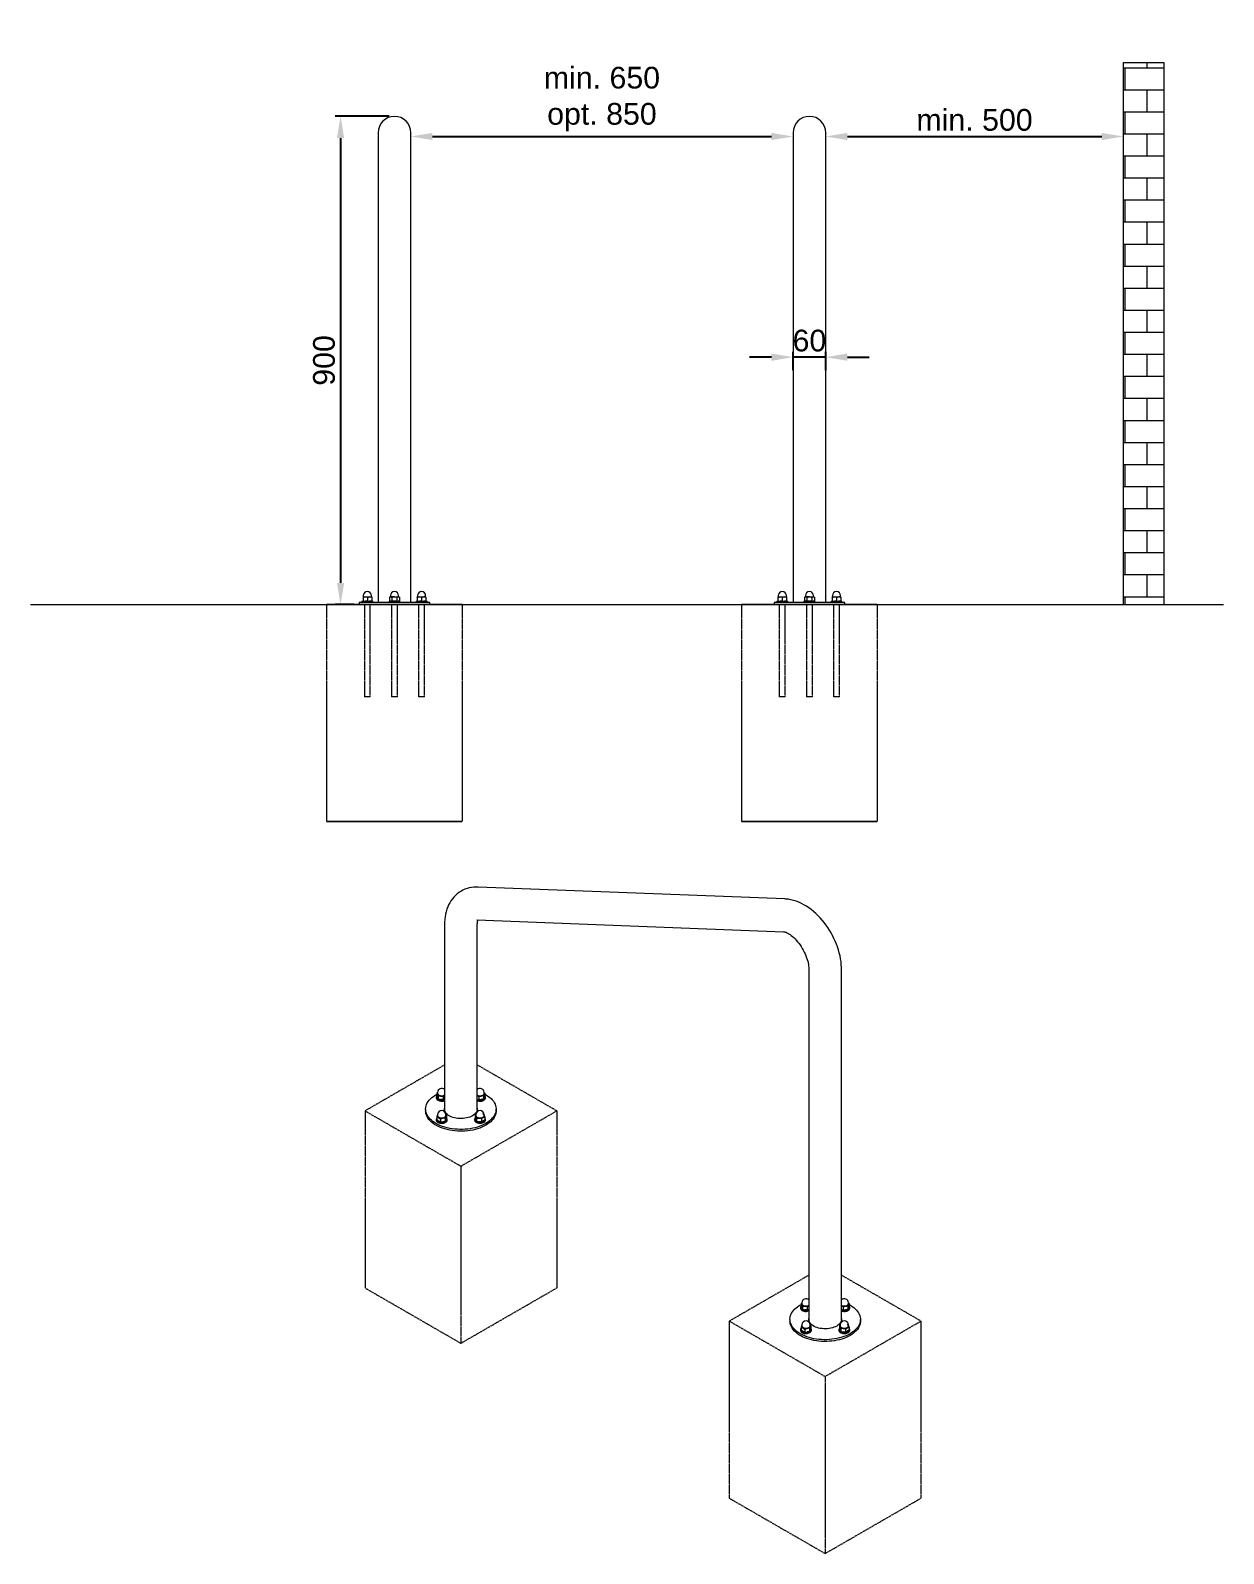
# Model space of a CAD drawing. Header units: millimetres. Extents: x -470 to 13540, y 264 to 3642.
# Drawn here: x 2353 to 4553, y 834 to 3642 of the extents above; entities that cross this region are included whole.
import ezdxf

# ---------------------------------------------------------------- set-up
doc = ezdxf.new("R2010")
doc.units = ezdxf.units.MM
doc.linetypes.add('HIDDEN', pattern=[1.905, 1.27, -0.635])
for name, color, linetype, lineweight in [('ZANO_R', 7, 'Continuous', 0), ('ZANO_R_przerywana', 7, 'HIDDEN', 0), ('ZANO_W', 1, 'Continuous', 0)]:
    doc.layers.add(name, color=color, linetype=linetype, lineweight=lineweight)
doc.styles.add('Arial', font='arial.ttf')
doc.styles.get("Standard").update_dxf_attribs({"font": 'ARIALUNI.TTF'})
doc.dimstyles.new('pl i ang', dxfattribs={"dimtxt": 50, "dimasz": 50, "dimexe": 1.25, "dimexo": 0.625, "dimgap": 10, "dimtad": 1, "dimtoh": 1, "dimtxsty": 'Standard', "dimcen": 2.5, "dimclrd": 1, "dimclre": 1, "dimclrt": 1, "dimadec": 0, "dimazin": 0, "dimtfac": 1, "dimtmove": 0, "dimatfit": 3, "dimfxl": 1, "dimarcsym": 1})

# ---------------------------------------------------------------- blocks, each defined once
blk = doc.blocks.new('*D460')
at = {"layer": 'ZANO_W', "color": 1, "lineweight": -2}
for p, q in [((3054.2, 3456.4), (3054.2, 3456.4)), ((3758.9, 3456.4), (3758.9, 3456.4)), ((3094.2, 3446.4), (3718.9, 3446.4))]:
    blk.add_line(p, q, dxfattribs=at)
at = {"layer": 'ZANO_W', "color": 1}
for points in [[(3094.2, 3453.1), (3094.2, 3439.8), (3054.2, 3446.4)], [(3718.9, 3439.8), (3718.9, 3453.1), (3758.9, 3446.4)]]:
    blk.add_solid(points, dxfattribs=at)
at = {"layer": 'ZANO_W', "color": 1, "insert": (3406.6, 3515.5), "char_height": 40, "attachment_point": 5, "style": 'Arial'}
blk.add_mtext('min. 650\\Popt. 850', dxfattribs=at)
blk = doc.blocks.new('*D461')
at = {"layer": 'ZANO_W', "color": 1, "lineweight": -2}
for p, q in [((3819.2, 3456.4), (3819.2, 3456.4)), ((4367.9, 3456.4), (4367.9, 3456.4)), ((3859.2, 3446.4), (4327.9, 3446.4))]:
    blk.add_line(p, q, dxfattribs=at)
at = {"layer": 'ZANO_W', "color": 1}
for points in [[(3859.2, 3453.1), (3859.2, 3439.8), (3819.2, 3446.4)], [(4327.9, 3439.8), (4327.9, 3453.1), (4367.9, 3446.4)]]:
    blk.add_solid(points, dxfattribs=at)
at = {"layer": 'ZANO_W', "color": 1, "insert": (4093.5, 3476.8), "char_height": 40, "attachment_point": 5, "style": 'Arial'}
blk.add_mtext('min. 500', dxfattribs=at)
blk = doc.blocks.new('*D467')
at = {"layer": 'ZANO_W', "color": 1, "lineweight": -2}
for p, q in [((3014.1, 3483.6), (2914.7, 3483.6)), ((2924.7, 3443.6), (2924.7, 2623.4)), ((2949.1, 2583.4), (2914.7, 2583.4))]:
    blk.add_line(p, q, dxfattribs=at)
at = {"layer": 'ZANO_W', "color": 1}
for points in [[(2931.4, 3443.6), (2918, 3443.6), (2924.7, 3483.6)], [(2918, 2623.4), (2931.4, 2623.4), (2924.7, 2583.4)]]:
    blk.add_solid(points, dxfattribs=at)
at = {"layer": 'ZANO_W', "color": 1, "insert": (2894.3, 3033.5), "char_height": 40, "attachment_point": 5, "rotation": 90, "style": 'Arial'}
blk.add_mtext('900', dxfattribs=at)
blk = doc.blocks.new('*D475')
at = {"layer": 'ZANO_W', "color": 1, "lineweight": -2}
for p, q in [((3718.9, 3039.5), (3678.9, 3039.5)), ((3758.9, 3015.5), (3758.9, 3049.5)), ((3819.2, 3039.5), (3758.9, 3039.5)), ((3819.2, 3015.5), (3819.2, 3049.5)), ((3859.2, 3039.5), (3899.2, 3039.5))]:
    blk.add_line(p, q, dxfattribs=at)
at = {"layer": 'ZANO_W', "color": 1}
for points in [[(3718.9, 3032.8), (3718.9, 3046.2), (3758.9, 3039.5)], [(3859.2, 3046.2), (3859.2, 3032.8), (3819.2, 3039.5)]]:
    blk.add_solid(points, dxfattribs=at)
at = {"layer": 'ZANO_W', "color": 1, "insert": (3789.1, 3069.9), "char_height": 40, "attachment_point": 5, "style": 'Arial'}
blk.add_mtext('60', dxfattribs=at)

msp = doc.modelspace()

# ---------------------------------------------------------------- hatches: boundary and pattern name
at = {"layer": 'ZANO_R', "ltscale": 10, "transparency": 33554559}
h = msp.add_hatch(dxfattribs=at)
h.set_pattern_fill('AR-B816', color=256, scale=0.2)
h.set_pattern_definition([(0, (-6926.523, 3207.47), (0, 40.64), []), (90, (-6926.523, 3207.47), (-40.64, 40.64), [40.64, -40.64])])
h.paths.add_polyline_path([(4367.9, 3583.4), (4367.9, 2583.4), (4442.9, 2583.4), (4442.9, 3583.4)])

# ---------------------------------------------------------------- linework, layer by layer
at = {"layer": 'ZANO_R'}
for p, q in [((4367.9, 2583.4), (4367.9, 3583.1)), ((4367.9, 3583.1), (4442.8, 3583.1)), ((4442.8, 3583.1), (4442.8, 2583.4)), ((2994, 3453.4), (2994, 3446.4)), ((2994, 3446.4), (2994, 3073.5)), ((3054.2, 3446.4), (3054.2, 3453.4)), ((3054.2, 3073.5), (3054.2, 3446.4)), ((3758.9, 3453.4), (3758.9, 3446.4)), ((3758.9, 3446.4), (3758.9, 3073.5)), ((3819.2, 3446.4), (3819.2, 3453.4)), ((3819.2, 3073.5), (3819.2, 3446.4)), ((2994, 3073.5), (2994, 3005.5)), ((3054.2, 3005.5), (3054.2, 3073.5)), ((3758.9, 3073.5), (3758.9, 3005.5)), ((3819.2, 3005.5), (3819.2, 3073.5)), ((2994, 3005.5), (2994, 2587.4)), ((3054.2, 2587.4), (3054.2, 3005.5)), ((3758.9, 3005.5), (3758.9, 2587.4)), ((3819.2, 2587.4), (3819.2, 3005.5)), ((2959.1, 2587.4), (2959.1, 2583.4)), ((3089.1, 2587.4), (2959.1, 2587.4)), ((2964.1, 2589.4), (2964.1, 2587.4)), ((2964.1, 2589.4), (2977.9, 2589.4)), ((2966.1, 2597.4), (2966.1, 2596.7)), ((2966.1, 2597.4), (2970.1, 2597.4)), ((2966.1, 2596.7), (2966.1, 2590.1)), ((2966.1, 2590.1), (2966.1, 2589.4)), ((2966.6, 2599.9), (2966.6, 2597.7)), ((2970.1, 2597.4), (2978.1, 2597.4)), ((2974.1, 2596.7), (2974.1, 2590.1)), ((2977.9, 2589.4), (2984.1, 2589.4)), ((2978.1, 2597.4), (2982.1, 2597.4)), ((2981.6, 2597.7), (2981.6, 2599.9)), ((2982.1, 2597.4), (2982.1, 2596.7)), ((2982.1, 2596.7), (2982.1, 2590.1)), ((2982.1, 2590.1), (2982.1, 2589.4)), ((2984.1, 2587.4), (2984.1, 2589.4)), ((3014.1, 2589.4), (3014.1, 2587.4)), ((3014.1, 2589.4), (3034.1, 2589.4)), ((3016.1, 2597.4), (3014.9, 2596.7)), ((3014.9, 2596.7), (3014.9, 2590.1)), ((3014.9, 2590.1), (3016.1, 2589.4)), ((3016.1, 2597.4), (3017.2, 2597.4)), ((3016.6, 2599.9), (3016.6, 2597.7)), ((3024.1, 2597.4), (3017.2, 2597.4)), ((3019.5, 2596.7), (3019.5, 2590.1)), ((3024.1, 2597.4), (3031, 2597.4)), ((3028.7, 2596.7), (3028.7, 2590.1)), ((3031, 2597.4), (3032.1, 2597.4)), ((3031.6, 2597.7), (3031.6, 2599.9)), ((3033.3, 2596.7), (3032.1, 2597.4)), ((3032.1, 2589.4), (3033.3, 2590.1)), ((3033.3, 2596.7), (3033.3, 2590.1)), ((3034.1, 2587.4), (3034.1, 2589.4)), ((3064.1, 2589.4), (3064.1, 2587.4)), ((3064.1, 2589.4), (3084.1, 2589.4)), ((3066.1, 2596.7), (3066.1, 2597.4)), ((3066.1, 2597.4), (3070.1, 2597.4)), ((3066.1, 2596.7), (3066.1, 2590.1)), ((3066.1, 2589.4), (3066.1, 2590.1)), ((3066.6, 2599.9), (3066.6, 2597.7)), ((3070.1, 2597.4), (3078.1, 2597.4)), ((3074.1, 2596.7), (3074.1, 2590.1)), ((3082.1, 2597.4), (3078.1, 2597.4)), ((3081.6, 2597.7), (3081.6, 2599.9)), ((3082.1, 2596.7), (3082.1, 2597.4)), ((3082.1, 2596.7), (3082.1, 2590.1)), ((3082.1, 2589.4), (3082.1, 2590.1)), ((3084.1, 2587.4), (3084.1, 2589.4)), ((3089.1, 2583.4), (3089.1, 2587.4)), ((3724.1, 2587.4), (3724.1, 2583.4)), ((3854.1, 2587.4), (3724.1, 2587.4)), ((3729.1, 2589.4), (3729.1, 2587.4)), ((3729.1, 2589.4), (3742.9, 2589.4)), ((3731.1, 2597.4), (3731.1, 2596.7)), ((3731.1, 2597.4), (3735.1, 2597.4)), ((3731.1, 2596.7), (3731.1, 2590.1)), ((3731.1, 2590.1), (3731.1, 2589.4)), ((3731.6, 2599.9), (3731.6, 2597.7)), ((3735.1, 2597.4), (3743.1, 2597.4)), ((3739.1, 2596.7), (3739.1, 2590.1)), ((3742.9, 2589.4), (3749.1, 2589.4)), ((3743.1, 2597.4), (3747.1, 2597.4)), ((3746.6, 2597.7), (3746.6, 2599.9)), ((3747.1, 2597.4), (3747.1, 2596.7)), ((3747.1, 2596.7), (3747.1, 2590.1)), ((3747.1, 2590.1), (3747.1, 2589.4)), ((3749.1, 2587.4), (3749.1, 2589.4)), ((3779.1, 2589.4), (3779.1, 2587.4)), ((3779.1, 2589.4), (3799.1, 2589.4)), ((3781.1, 2597.4), (3779.8, 2596.7)), ((3779.8, 2596.7), (3779.8, 2590.1)), ((3779.8, 2590.1), (3781.1, 2589.4)), ((3781.1, 2597.4), (3782.1, 2597.4)), ((3781.6, 2599.9), (3781.6, 2597.7)), ((3789.1, 2597.4), (3782.1, 2597.4)), ((3784.5, 2596.7), (3784.5, 2590.1)), ((3789.1, 2597.4), (3796, 2597.4)), ((3793.7, 2596.7), (3793.7, 2590.1)), ((3796, 2597.4), (3797.1, 2597.4)), ((3796.6, 2597.7), (3796.6, 2599.9)), ((3798.3, 2596.7), (3797.1, 2597.4)), ((3797.1, 2589.4), (3798.3, 2590.1)), ((3798.3, 2596.7), (3798.3, 2590.1)), ((3799.1, 2587.4), (3799.1, 2589.4)), ((3829.1, 2589.4), (3829.1, 2587.4)), ((3829.1, 2589.4), (3849.1, 2589.4)), ((3831.1, 2596.7), (3831.1, 2597.4)), ((3831.1, 2597.4), (3835.1, 2597.4)), ((3831.1, 2596.7), (3831.1, 2590.1)), ((3831.1, 2589.4), (3831.1, 2590.1)), ((3831.6, 2599.9), (3831.6, 2597.7)), ((3835.1, 2597.4), (3843.1, 2597.4)), ((3839.1, 2596.7), (3839.1, 2590.1)), ((3847.1, 2597.4), (3843.1, 2597.4)), ((3846.6, 2597.7), (3846.6, 2599.9)), ((3847.1, 2596.7), (3847.1, 2597.4)), ((3847.1, 2596.7), (3847.1, 2590.1)), ((3847.1, 2589.4), (3847.1, 2590.1)), ((3849.1, 2587.4), (3849.1, 2589.4)), ((3854.1, 2583.4), (3854.1, 2587.4)), ((2353, 2583.4), (4552.6, 2583.4)), ((2899.1, 2583.4), (3149.1, 2583.4)), ((3149.1, 2583.4), (2899.1, 2583.4)), ((2979.6, 2583.4), (2968.6, 2583.4)), ((3029.6, 2583.4), (3018.6, 2583.4)), ((3029.6, 2583.4), (3018.6, 2583.4)), ((3079.6, 2583.4), (3068.6, 2583.4)), ((3664.1, 2583.4), (3914, 2583.4)), ((3914, 2583.4), (3664.1, 2583.4)), ((3744.6, 2583.4), (3733.6, 2583.4)), ((3794.6, 2583.4), (3783.6, 2583.4)), ((3794.6, 2583.4), (3783.6, 2583.4)), ((3844.6, 2583.4), (3833.6, 2583.4)), ((3743.8, 2040.5), (3178.3, 2062.4)), ((3116.4, 1994.5), (3116.4, 1651.7)), ((3176, 2002.2), (3741.5, 1980.2)), ((3176.7, 1651.7), (3176.7, 1994.5)), ((3788, 1911.3), (3788, 1264)), ((3848.2, 1264), (3848.2, 1911.3)), ((3101.2, 1675.1), (3101.2, 1673.5)), ((3102.3, 1682.5), (3102.3, 1677.1)), ((3103.7, 1683.7), (3103.7, 1681.9)), ((3104.7, 1677.3), (3104.7, 1671.9)), ((3113.6, 1675.9), (3113.6, 1670.6)), ((3179.5, 1675.9), (3179.5, 1670.6)), ((3188.4, 1677.3), (3188.4, 1671.9)), ((3189.4, 1681.9), (3189.4, 1683.7)), ((3190.8, 1682.5), (3189.4, 1683.6)), ((3190.8, 1682.5), (3190.8, 1677.1)), ((3191.9, 1673.5), (3191.9, 1675.1)), ((3081.6, 1653.1), (3081.6, 1649.8)), ((3101.2, 1634.3), (3101.2, 1632.7)), ((3102.3, 1638.9), (3102.3, 1633.5)), ((3103.7, 1642.5), (3103.5, 1642)), ((3103.7, 1642.5), (3103.5, 1642)), ((3103.7, 1642.9), (3103.7, 1641.1)), ((3108.8, 1635.1), (3108.8, 1629.8)), ((3117.7, 1636.5), (3117.7, 1631.1)), ((3118.7, 1641.1), (3118.7, 1642.9)), ((3120.1, 1641.7), (3120.1, 1636.3)), ((3121.2, 1632.7), (3121.2, 1634.3)), ((3171.9, 1634.3), (3171.9, 1632.7)), ((3173, 1641.7), (3174.4, 1642.8)), ((3173, 1641.7), (3173, 1636.3)), ((3174.4, 1642.9), (3174.4, 1641.1)), ((3175.4, 1636.5), (3175.4, 1631.1)), ((3184.3, 1635.1), (3184.3, 1629.8)), ((3189.4, 1641.1), (3189.4, 1642.9)), ((3189.6, 1642), (3189.4, 1642.5)), ((3190.8, 1638.9), (3190.8, 1633.5)), ((3191.9, 1632.7), (3191.9, 1634.3)), ((3211.5, 1649.8), (3211.5, 1653.1)), ((3773.8, 1294.8), (3773.8, 1289.4)), ((3775.3, 1296), (3775.3, 1294.2)), ((3860.9, 1294.2), (3860.9, 1296)), ((3862.4, 1294.8), (3860.9, 1295.9)), ((3862.4, 1294.8), (3862.4, 1289.4)), ((3753.1, 1265.4), (3753.1, 1262.2)), ((3772.8, 1287.5), (3772.8, 1285.8)), ((3776.2, 1289.6), (3776.2, 1284.3)), ((3785.1, 1288.3), (3785.1, 1282.9)), ((3851.1, 1288.3), (3851.1, 1282.9)), ((3860, 1289.6), (3860, 1284.3)), ((3863.4, 1285.8), (3863.4, 1287.5)), ((3883.1, 1262.2), (3883.1, 1265.4)), ((3772.8, 1246.6), (3772.8, 1245)), ((3773.8, 1251.2), (3773.8, 1245.8)), ((3775.3, 1254.8), (3775, 1254.4)), ((3775.3, 1254.8), (3775, 1254.4)), ((3775.3, 1255.2), (3775.3, 1253.4)), ((3780.4, 1247.4), (3780.4, 1242.1)), ((3789.3, 1248.8), (3789.3, 1243.5)), ((3790.3, 1253.4), (3790.3, 1255.2)), ((3791.7, 1254), (3791.7, 1248.6)), ((3792.7, 1245), (3792.7, 1246.6)), ((3843.4, 1246.6), (3843.4, 1245)), ((3844.5, 1254), (3845.9, 1255.1)), ((3844.5, 1254), (3844.5, 1248.6)), ((3845.9, 1255.2), (3845.9, 1253.4)), ((3846.9, 1248.8), (3846.9, 1243.5)), ((3855.8, 1247.4), (3855.8, 1242.1)), ((3860.9, 1253.4), (3860.9, 1255.2)), ((3861.2, 1254.4), (3860.9, 1254.8)), ((3862.4, 1251.2), (3862.4, 1245.8)), ((3863.4, 1245), (3863.4, 1246.6))]:
    msp.add_line(p, q, dxfattribs=at)
at = {"layer": 'ZANO_R', "flags": 128}
for points in [[(2966.1, 2596.7), (2968.1, 2597.2), (2970.1, 2597.4)], [(2974.1, 2590.1), (2972.2, 2589.6), (2970.1, 2589.4)], [(2974.1, 2596.7), (2976.1, 2597.2), (2978.1, 2597.4)], [(2982.1, 2590.1), (2980.2, 2589.6), (2978.1, 2589.4)], [(3014.9, 2596.7), (3016, 2597.2), (3017.2, 2597.4)], [(3019.5, 2590.1), (3018.4, 2589.6), (3017.2, 2589.4)], [(3019.5, 2596.7), (3022.9, 2597.4), (3024.1, 2597.4)], [(3024.1, 2589.4), (3022.9, 2589.5), (3019.5, 2590.1)], [(3024.1, 2597.4), (3027.6, 2597), (3028.7, 2596.7)], [(3028.7, 2590.1), (3027.6, 2589.9), (3024.1, 2589.4)], [(3028.7, 2596.7), (3029.8, 2597.2), (3031, 2597.4)], [(3033.3, 2590.1), (3032.2, 2589.6), (3031, 2589.4)], [(3066.1, 2596.7), (3068, 2597.2), (3070.1, 2597.4)], [(3074.1, 2590.1), (3072.1, 2589.6), (3070.1, 2589.4)], [(3074.1, 2596.7), (3076, 2597.2), (3078.1, 2597.4)], [(3082.1, 2590.1), (3080.1, 2589.6), (3078.1, 2589.4)], [(3731.1, 2596.7), (3733.1, 2597.2), (3735.1, 2597.4)], [(3739.1, 2590.1), (3737.1, 2589.6), (3735.1, 2589.4)], [(3739.1, 2596.7), (3741, 2597.2), (3743.1, 2597.4)], [(3747.1, 2590.1), (3745.1, 2589.6), (3743.1, 2589.4)], [(3779.8, 2596.7), (3781, 2597.2), (3782.1, 2597.4)], [(3784.5, 2590.1), (3783.3, 2589.6), (3782.1, 2589.4)], [(3784.5, 2596.7), (3787.9, 2597.4), (3789.1, 2597.4)], [(3789.1, 2589.4), (3787.9, 2589.5), (3784.5, 2590.1)], [(3789.1, 2597.4), (3792.6, 2597), (3793.7, 2596.7)], [(3793.7, 2590.1), (3792.6, 2589.9), (3789.1, 2589.4)], [(3793.7, 2596.7), (3794.8, 2597.2), (3796, 2597.4)], [(3798.3, 2590.1), (3797.2, 2589.6), (3796, 2589.4)], [(3831.1, 2596.7), (3833, 2597.2), (3835.1, 2597.4)], [(3839.1, 2590.1), (3837.1, 2589.6), (3835.1, 2589.4)], [(3839.1, 2596.7), (3841, 2597.2), (3843.1, 2597.4)], [(3847.1, 2590.1), (3845.1, 2589.6), (3843.1, 2589.4)], [(3178.3, 2062.4), (3175.2, 2062.5), (3170.7, 2062.3), (3166.3, 2061.7), (3162, 2060.9), (3157.9, 2059.7), (3153.9, 2058.3), (3150, 2056.5), (3146.4, 2054.5), (3142.9, 2052.3), (3139.5, 2049.8), (3136.4, 2047), (3133.5, 2044), (3130.8, 2040.8), (3128.3, 2037.4), (3126, 2033.7), (3124, 2029.9), (3122.2, 2025.8), (3120.6, 2021.6), (3119.2, 2017.1), (3118.2, 2012.5), (3117.3, 2007.7), (3116.8, 2002.7), (3116.5, 1997.6), (3116.4, 1994.5)], [(3848.2, 1911.3), (3848.2, 1914.3), (3847.9, 1919.6), (3847.4, 1925), (3846.5, 1930.4), (3845.5, 1935.8), (3844.2, 1941.3), (3842.7, 1946.7), (3840.9, 1952.1), (3838.9, 1957.4), (3836.7, 1962.7), (3834.3, 1967.9), (3831.8, 1973.1), (3829, 1978.1), (3826, 1983.1), (3822.9, 1987.9), (3819.6, 1992.6), (3816.2, 1997.2), (3812.6, 2001.6), (3808.8, 2005.8), (3804.9, 2009.9), (3800.9, 2013.8), (3796.7, 2017.5), (3792.4, 2021), (3788, 2024.2), (3783.5, 2027.2), (3778.9, 2030), (3774.2, 2032.4), (3769.5, 2034.6), (3764.7, 2036.4), (3759.9, 2037.9), (3755.1, 2039.1), (3750.3, 2039.9), (3745.6, 2040.4), (3743.8, 2040.5)], [(3175.7, 2002.2), (3175.9, 2002.2), (3176, 2002.2)], [(3741.5, 1980.2), (3741.7, 1980.2), (3742.4, 1980.1), (3743.4, 1979.9), (3744.6, 1979.6), (3746, 1979.1), (3747.6, 1978.3), (3749.4, 1977.4), (3751.3, 1976.3), (3753.4, 1974.9), (3755.6, 1973.3), (3757.9, 1971.4), (3760.2, 1969.3), (3762.6, 1967), (3764.9, 1964.5), (3767.2, 1961.8), (3769.5, 1958.9), (3771.8, 1955.9), (3773.9, 1952.7), (3775.9, 1949.4), (3777.8, 1946.1), (3779.6, 1942.6), (3781.2, 1939.2), (3782.7, 1935.7), (3783.9, 1932.3), (3785, 1928.9), (3786, 1925.6), (3786.7, 1922.5), (3787.3, 1919.5), (3787.6, 1916.6), (3787.9, 1914), (3788, 1911.7), (3788, 1911.3)], [(3192.5, 1626.6), (3189, 1624.7), (3185.2, 1623), (3181.3, 1621.4), (3177.1, 1620), (3172.8, 1618.8), (3168.3, 1617.8), (3163.8, 1616.9), (3159.1, 1616.3), (3154.3, 1615.9), (3149.5, 1615.6), (3144.7, 1615.6), (3140, 1615.8), (3135.2, 1616.2), (3130.5, 1616.7), (3125.9, 1617.5), (3121.4, 1618.5), (3117, 1619.7), (3112.8, 1621), (3108.8, 1622.5), (3105, 1624.2), (3101.5, 1626.1), (3098.1, 1628.1), (3095.1, 1630.2), (3092.3, 1632.5), (3089.8, 1634.8), (3087.6, 1637.3), (3085.7, 1639.9), (3084.2, 1642.5), (3083, 1645.2), (3082.2, 1647.9), (3081.7, 1650.7), (3081.6, 1653.4), (3081.8, 1656.2), (3082.4, 1659), (3083.3, 1661.7), (3084.6, 1664.4), (3086.2, 1667), (3088.1, 1669.5), (3090.4, 1672), (3092.9, 1674.3), (3095.8, 1676.5), (3098.9, 1678.6), (3102.3, 1680.6)], [(3102.3, 1677.7), (3101.8, 1677.1), (3101.3, 1676), (3101.2, 1674.9), (3101.5, 1673.8), (3102.1, 1672.8), (3103, 1671.8), (3104.2, 1671), (3105.7, 1670.3), (3107.4, 1669.8)], [(3101.2, 1673.5), (3101.2, 1673.3), (3101.5, 1672.2), (3102.1, 1671.2), (3103, 1670.2), (3104.2, 1669.4), (3105.7, 1668.7), (3107.4, 1668.2)], [(3103.7, 1683.6), (3103, 1683.1), (3102.3, 1682.5)], [(3102.3, 1682.5), (3102.9, 1681.6), (3103.5, 1680.5)], [(3116.4, 1678.3), (3115.4, 1677.9), (3113.9, 1677.5), (3112.2, 1677.2), (3110.6, 1677.2), (3108.9, 1677.4), (3107.4, 1677.8), (3106, 1678.3), (3104.9, 1679.1), (3104.1, 1679.9), (3103.6, 1680.8), (3103.5, 1681.8), (3103.7, 1682.7), (3103.7, 1682.8)], [(3104.7, 1671.9), (3104.1, 1672.8), (3103.5, 1673.9)], [(3103.7, 1681.9), (3103.8, 1681.1), (3104.3, 1680.2), (3105.1, 1679.3), (3106.2, 1678.6), (3107.5, 1678.1), (3109, 1677.7), (3110.6, 1677.6), (3112.2, 1677.6), (3113.8, 1677.8), (3115.2, 1678.2), (3116.5, 1678.8)], [(3104.7, 1677.3), (3106.9, 1677.4), (3109.1, 1677.2)], [(3113.6, 1670.6), (3111.4, 1670.5), (3109.1, 1670.7)], [(3116.4, 1678.1), (3114.4, 1676.6), (3113.6, 1675.9)], [(3113.6, 1670.6), (3114.4, 1670.8), (3116.4, 1671.7)], [(3176.6, 1678.8), (3177.9, 1678.2), (3179.3, 1677.8), (3180.9, 1677.6), (3182.5, 1677.6), (3184.1, 1677.7), (3185.6, 1678.1), (3186.9, 1678.6), (3188, 1679.3), (3188.8, 1680.2), (3189.3, 1681.1), (3189.4, 1681.9)], [(3189.6, 1681.3), (3189.5, 1680.8), (3189, 1679.9), (3188.2, 1679.1), (3187.1, 1678.3), (3185.7, 1677.8), (3184.2, 1677.4), (3182.5, 1677.2), (3180.8, 1677.2), (3179.2, 1677.5), (3177.7, 1677.9), (3176.7, 1678.3)], [(3179.5, 1675.9), (3177.1, 1677.9), (3176.7, 1678.1)], [(3176.7, 1670.2), (3177.6, 1669.9), (3179.4, 1669.5), (3181.3, 1669.4), (3183.2, 1669.4), (3185, 1669.7), (3186.8, 1670.1), (3188.3, 1670.7), (3189.7, 1671.5), (3190.7, 1672.4), (3191.4, 1673.4), (3191.8, 1674.5), (3191.9, 1675.6), (3191.5, 1676.7), (3190.8, 1677.7), (3190.8, 1677.7)], [(3176.7, 1668.6), (3177.6, 1668.3), (3179.4, 1667.9), (3181.3, 1667.7), (3183.2, 1667.8), (3185, 1668), (3186.8, 1668.5), (3188.3, 1669.1), (3189.7, 1669.9), (3190.7, 1670.8), (3191.4, 1671.8), (3191.8, 1672.9), (3191.9, 1673.5)], [(3176.7, 1671.6), (3177.1, 1671.4), (3179.5, 1670.6)], [(3179.5, 1675.9), (3181.7, 1676.7), (3184, 1677.2)], [(3188.4, 1671.9), (3186.2, 1671.2), (3184, 1670.7)], [(3188.4, 1677.3), (3189, 1679), (3189.6, 1680.5)], [(3190.8, 1677.1), (3190.2, 1675.4), (3189.6, 1673.9)], [(3190.8, 1680.6), (3193.3, 1679.1), (3196.5, 1677.1), (3199.5, 1674.9), (3202.1, 1672.5), (3204.4, 1670.1), (3206.5, 1667.6), (3208.2, 1665), (3209.5, 1662.4), (3210.5, 1659.6), (3211.2, 1656.9), (3211.5, 1654.1), (3211.5, 1651.4), (3211.1, 1648.6), (3210.3, 1645.9), (3209.2, 1643.2), (3207.8, 1640.5), (3206, 1637.9), (3203.9, 1635.5), (3201.5, 1633.1), (3198.8, 1630.8), (3195.8, 1628.6), (3192.5, 1626.6)], [(3192.5, 1623.3), (3189, 1621.4), (3185.2, 1619.7), (3181.3, 1618.1), (3177.1, 1616.7), (3172.8, 1615.5), (3168.3, 1614.5), (3163.8, 1613.7), (3159.1, 1613), (3154.3, 1612.6), (3149.5, 1612.4), (3144.7, 1612.3), (3140, 1612.5), (3135.2, 1612.9), (3130.5, 1613.5), (3125.9, 1614.3), (3121.4, 1615.2), (3117, 1616.4), (3112.8, 1617.8), (3108.8, 1619.3), (3105, 1621), (3101.5, 1622.8), (3098.1, 1624.8), (3095.1, 1626.9), (3092.3, 1629.2), (3089.8, 1631.6), (3087.6, 1634), (3085.7, 1636.6), (3084.2, 1639.2), (3083, 1641.9), (3082.2, 1644.6), (3081.7, 1647.4), (3081.6, 1649.8)], [(3102.3, 1636.9), (3101.6, 1636), (3101.3, 1634.9), (3101.2, 1633.8), (3101.6, 1632.8), (3102.3, 1631.7), (3103.3, 1630.8), (3104.6, 1630), (3106.1, 1629.4), (3107.8, 1628.9), (3109.7, 1628.6), (3111.5, 1628.6), (3113.4, 1628.7), (3115.2, 1629), (3116.9, 1629.6), (3118.3, 1630.3), (3119.5, 1631.1), (3120.4, 1632.1), (3120.4, 1632.1)], [(3101.2, 1632.7), (3101.2, 1632.2), (3101.6, 1631.1), (3102.3, 1630.1), (3103.3, 1629.2), (3104.6, 1628.4), (3106.1, 1627.7), (3107.8, 1627.3), (3109.7, 1627), (3111.5, 1626.9), (3113.4, 1627.1), (3115.2, 1627.4), (3116.9, 1627.9), (3118.3, 1628.7), (3119.5, 1629.5), (3120.4, 1630.5)], [(3102.3, 1638.9), (3104.7, 1638), (3105.5, 1637.6)], [(3105.5, 1631.1), (3104.7, 1631.6), (3102.3, 1633.5)], [(3118.7, 1642), (3118.9, 1641.5), (3118.9, 1640.5), (3118.6, 1639.5), (3117.9, 1638.7), (3117, 1637.9), (3115.7, 1637.2), (3114.3, 1636.7), (3112.7, 1636.5), (3111, 1636.4), (3109.3, 1636.5), (3107.8, 1636.8), (3106.3, 1637.4), (3105.2, 1638.1), (3104.3, 1638.9), (3103.7, 1639.8), (3103.5, 1640.7), (3103.6, 1641.7), (3103.7, 1642)], [(3103.7, 1641.1), (3103.7, 1640.9), (3103.9, 1640), (3104.5, 1639.1), (3105.4, 1638.3), (3106.5, 1637.7), (3107.9, 1637.2), (3109.4, 1636.9), (3111, 1636.7), (3112.6, 1636.8), (3114.2, 1637.1), (3115.6, 1637.5), (3116.8, 1638.2), (3117.7, 1638.9), (3118.4, 1639.8), (3118.7, 1640.7), (3118.7, 1641.1)], [(3105.5, 1637.6), (3108, 1635.8), (3108.8, 1635.1)], [(3108.8, 1629.8), (3108, 1630), (3105.5, 1631.1)], [(3108.8, 1635.1), (3111, 1635.9), (3113.3, 1636.4)], [(3117.7, 1631.1), (3115.5, 1630.4), (3113.3, 1629.9)], [(3167.9, 1640.8), (3165.5, 1639.5), (3162.8, 1638.4), (3160, 1637.5), (3157, 1636.7), (3153.8, 1636.2), (3150.6, 1635.8), (3147.4, 1635.6), (3144.1, 1635.7), (3140.8, 1636), (3137.7, 1636.4), (3134.6, 1637.1), (3131.7, 1637.9), (3128.9, 1638.9), (3126.4, 1640.1), (3124, 1641.4), (3122, 1642.9), (3120.2, 1644.5), (3118.8, 1646.2), (3117.6, 1648), (3116.8, 1649.8), (3116.4, 1651.7), (3116.3, 1653.6), (3116.4, 1654.5)], [(3117.7, 1636.5), (3118.3, 1638.2), (3118.9, 1639.7)], [(3118.6, 1642.9), (3119.4, 1642.3), (3120.1, 1641.7)], [(3120.1, 1636.3), (3119.5, 1634.6), (3118.9, 1633.1)], [(3176.7, 1654.5), (3176.7, 1654.5), (3176.8, 1652.6), (3176.5, 1650.7), (3175.9, 1648.9), (3174.9, 1647.1), (3173.6, 1645.3), (3172, 1643.7), (3170.1, 1642.2), (3167.9, 1640.8)], [(3173, 1636.9), (3172.9, 1636.8), (3172.2, 1635.8), (3171.9, 1634.7), (3172, 1633.6), (3172.4, 1632.5), (3173.2, 1631.5), (3174.3, 1630.6), (3175.6, 1629.8), (3177.2, 1629.2), (3179, 1628.8), (3180.8, 1628.6), (3182.7, 1628.6), (3184.6, 1628.8), (3186.4, 1629.2), (3188, 1629.7), (3189.4, 1630.5), (3190.5, 1631.4), (3191.3, 1632.4), (3191.8, 1633.4), (3191.9, 1634.5), (3191.6, 1635.6), (3191, 1636.7), (3190.8, 1636.9)], [(3171.9, 1632.7), (3172, 1631.9), (3172.4, 1630.9), (3173.2, 1629.9), (3174.3, 1629), (3175.6, 1628.2), (3177.2, 1627.6), (3179, 1627.2), (3180.8, 1627), (3182.7, 1626.9), (3184.6, 1627.1), (3186.4, 1627.5), (3188, 1628.1), (3189.4, 1628.9), (3190.5, 1629.7), (3191.3, 1630.7), (3191.8, 1631.8), (3191.9, 1632.7)], [(3173, 1641.7), (3173.6, 1640.8), (3174.2, 1639.7)], [(3189.4, 1642), (3189.5, 1641.7), (3189.6, 1640.7), (3189.4, 1639.8), (3188.8, 1638.9), (3187.9, 1638.1), (3186.7, 1637.4), (3185.3, 1636.8), (3183.8, 1636.5), (3182.1, 1636.4), (3180.4, 1636.5), (3178.8, 1636.7), (3177.4, 1637.2), (3176.1, 1637.9), (3175.1, 1638.7), (3174.5, 1639.5), (3174.2, 1640.5), (3174.2, 1641.5), (3174.4, 1642)], [(3175.4, 1631.1), (3174.8, 1632), (3174.2, 1633.1)], [(3174.4, 1641.1), (3174.4, 1640.7), (3174.7, 1639.8), (3175.4, 1638.9), (3176.3, 1638.2), (3177.5, 1637.5), (3178.9, 1637.1), (3180.5, 1636.8), (3182.1, 1636.7), (3183.7, 1636.9), (3185.2, 1637.2), (3186.6, 1637.7), (3187.7, 1638.3), (3188.6, 1639.1), (3189.2, 1640), (3189.4, 1640.9), (3189.3, 1641.9), (3188.8, 1642.8), (3188, 1643.6), (3186.9, 1644.3), (3186.9, 1644.3)], [(3175.4, 1636.5), (3177.5, 1636.6), (3179.8, 1636.4)], [(3184.3, 1629.8), (3182.1, 1629.7), (3179.8, 1629.9)], [(3184.3, 1635.1), (3186.7, 1637.1), (3187.5, 1637.6)], [(3187.5, 1631.1), (3186.7, 1630.6), (3184.3, 1629.8)], [(3187.5, 1637.6), (3190, 1638.7), (3190.8, 1638.9)], [(3190.8, 1633.5), (3190, 1632.9), (3187.5, 1631.1)], [(3189.6, 1642), (3189.5, 1642.2), (3189.4, 1642.5)], [(3190.8, 1638.9), (3190.2, 1640.6), (3189.6, 1642)], [(3211.5, 1649.8), (3211.5, 1648.1), (3211.1, 1645.3), (3210.3, 1642.6), (3209.2, 1639.9), (3207.8, 1637.3), (3206, 1634.7), (3203.9, 1632.2), (3201.5, 1629.8), (3198.8, 1627.5), (3195.8, 1625.3), (3192.5, 1623.3)], [(3864, 1238.9), (3860.5, 1237), (3856.8, 1235.3), (3852.8, 1233.7), (3848.7, 1232.3), (3844.3, 1231.1), (3839.9, 1230.1), (3835.3, 1229.2), (3830.6, 1228.6), (3825.9, 1228.2), (3821.1, 1227.9), (3816.3, 1227.9), (3811.5, 1228.1), (3806.7, 1228.5), (3802.1, 1229.1), (3797.4, 1229.8), (3793, 1230.8), (3788.6, 1232), (3784.4, 1233.3), (3780.4, 1234.9), (3776.6, 1236.6), (3773, 1238.4), (3769.7, 1240.4), (3766.6, 1242.5), (3763.8, 1244.8), (3761.3, 1247.2), (3759.1, 1249.6), (3757.3, 1252.2), (3755.8, 1254.8), (3754.6, 1257.5), (3753.7, 1260.2), (3753.3, 1263), (3753.1, 1265.8), (3753.3, 1268.5), (3753.9, 1271.3), (3754.8, 1274), (3756.1, 1276.7), (3757.7, 1279.3), (3759.7, 1281.8), (3761.9, 1284.3), (3764.5, 1286.6), (3767.3, 1288.8), (3770.5, 1290.9), (3773.8, 1292.9)], [(3775.3, 1295.9), (3774.6, 1295.5), (3773.8, 1294.8)], [(3773.8, 1294.8), (3774.4, 1293.9), (3775, 1292.8)], [(3788, 1290.7), (3786.9, 1290.2), (3785.4, 1289.8), (3783.8, 1289.6), (3782.1, 1289.5), (3780.5, 1289.7), (3778.9, 1290.1), (3777.6, 1290.7), (3776.5, 1291.4), (3775.6, 1292.2), (3775.1, 1293.1), (3775, 1294.1), (3775.2, 1295.1), (3775.3, 1295.1)], [(3775.3, 1294.2), (3775.4, 1293.4), (3775.9, 1292.5), (3776.7, 1291.7), (3777.7, 1291), (3779.1, 1290.4), (3780.6, 1290), (3782.1, 1289.9), (3783.8, 1289.9), (3785.3, 1290.1), (3786.8, 1290.5), (3788.1, 1291.1)], [(3848.1, 1291.1), (3849.4, 1290.5), (3850.9, 1290.1), (3852.4, 1289.9), (3854.1, 1289.9), (3855.6, 1290), (3857.1, 1290.4), (3858.4, 1291), (3859.5, 1291.7), (3860.3, 1292.5), (3860.8, 1293.4), (3860.9, 1294.2)], [(3861.2, 1293.7), (3861.1, 1293.1), (3860.6, 1292.2), (3859.7, 1291.4), (3858.6, 1290.7), (3857.3, 1290.1), (3855.7, 1289.7), (3854.1, 1289.5), (3852.4, 1289.6), (3850.8, 1289.8), (3849.3, 1290.2), (3848.2, 1290.7)], [(3860, 1289.6), (3860.6, 1291.3), (3861.2, 1292.8)], [(3862.4, 1292.9), (3864.9, 1291.4), (3868.1, 1289.4), (3871, 1287.2), (3873.7, 1284.9), (3876, 1282.4), (3878, 1279.9), (3879.7, 1277.3), (3881.1, 1274.7), (3882.1, 1272), (3882.7, 1269.2), (3883.1, 1266.5), (3883, 1263.7), (3882.6, 1260.9), (3881.9, 1258.2), (3880.8, 1255.5), (3879.3, 1252.8), (3877.5, 1250.3), (3875.4, 1247.8), (3873, 1245.4), (3870.3, 1243.1), (3867.3, 1240.9), (3864, 1238.9)], [(3773.8, 1290.1), (3773.3, 1289.4), (3772.9, 1288.3), (3772.8, 1287.3), (3773, 1286.2), (3773.6, 1285.1), (3774.5, 1284.2), (3775.8, 1283.3), (3777.2, 1282.6), (3778.9, 1282.1)], [(3772.8, 1285.8), (3772.8, 1285.6), (3773, 1284.5), (3773.6, 1283.5), (3774.5, 1282.5), (3775.8, 1281.7), (3777.2, 1281), (3778.9, 1280.5)], [(3776.2, 1284.3), (3775.6, 1285.1), (3775, 1286.3)], [(3776.2, 1289.6), (3778.4, 1289.7), (3780.7, 1289.5)], [(3785.1, 1282.9), (3783, 1282.8), (3780.7, 1283)], [(3788, 1290.4), (3785.9, 1288.9), (3785.1, 1288.3)], [(3785.1, 1282.9), (3785.9, 1283.1), (3788, 1284)], [(3839.5, 1253.1), (3837, 1251.8), (3834.4, 1250.7), (3831.5, 1249.8), (3828.5, 1249), (3825.4, 1248.5), (3822.2, 1248.1), (3818.9, 1248), (3815.6, 1248), (3812.4, 1248.3), (3809.2, 1248.7), (3806.1, 1249.4), (3803.2, 1250.2), (3800.5, 1251.2), (3797.9, 1252.4), (3795.6, 1253.8), (3793.5, 1255.2), (3791.8, 1256.8), (3790.3, 1258.5), (3789.2, 1260.3), (3788.4, 1262.1), (3788, 1264), (3787.9, 1265.9), (3788, 1266.8)], [(3848.2, 1266.8), (3848.2, 1266.8), (3848.3, 1264.9), (3848.1, 1263.1), (3847.4, 1261.2), (3846.5, 1259.4), (3845.2, 1257.7), (3843.6, 1256), (3841.7, 1254.5), (3839.5, 1253.1)], [(3851.1, 1288.3), (3848.6, 1290.2), (3848.2, 1290.4)], [(3848.2, 1282.5), (3849.2, 1282.2), (3851, 1281.9), (3852.8, 1281.7), (3854.7, 1281.7), (3856.6, 1282), (3858.3, 1282.4), (3859.9, 1283), (3861.2, 1283.8), (3862.3, 1284.7), (3863, 1285.8), (3863.4, 1286.8), (3863.4, 1287.9), (3863.1, 1289), (3862.4, 1290), (3862.4, 1290.1)], [(3848.2, 1280.9), (3849.2, 1280.6), (3851, 1280.2), (3852.8, 1280.1), (3854.7, 1280.1), (3856.6, 1280.3), (3858.3, 1280.8), (3859.9, 1281.4), (3861.2, 1282.2), (3862.3, 1283.1), (3863, 1284.1), (3863.4, 1285.2), (3863.4, 1285.8)], [(3848.2, 1284), (3848.6, 1283.7), (3851.1, 1282.9)], [(3851.1, 1288.3), (3853.2, 1289), (3855.5, 1289.5)], [(3860, 1284.3), (3857.8, 1283.5), (3855.5, 1283)], [(3862.4, 1289.4), (3861.8, 1287.7), (3861.2, 1286.3)], [(3864, 1235.6), (3860.5, 1233.7), (3856.8, 1232), (3852.8, 1230.4), (3848.7, 1229), (3844.3, 1227.8), (3839.9, 1226.8), (3835.3, 1226), (3830.6, 1225.3), (3825.9, 1224.9), (3821.1, 1224.7), (3816.3, 1224.7), (3811.5, 1224.8), (3806.7, 1225.2), (3802.1, 1225.8), (3797.4, 1226.6), (3793, 1227.6), (3788.6, 1228.7), (3784.4, 1230.1), (3780.4, 1231.6), (3776.6, 1233.3), (3773, 1235.1), (3769.7, 1237.1), (3766.6, 1239.3), (3763.8, 1241.5), (3761.3, 1243.9), (3759.1, 1246.4), (3757.3, 1248.9), (3755.8, 1251.6), (3754.6, 1254.2), (3753.7, 1257), (3753.3, 1259.7), (3753.1, 1262.2)], [(3773.8, 1249.3), (3773.2, 1248.3), (3772.8, 1247.3), (3772.8, 1246.2), (3773.1, 1245.1), (3773.8, 1244.1), (3774.8, 1243.1), (3776.1, 1242.3), (3777.6, 1241.7), (3779.4, 1241.2), (3781.2, 1240.9), (3783.1, 1240.9), (3785, 1241), (3786.8, 1241.4), (3788.4, 1241.9), (3789.9, 1242.6), (3791.1, 1243.5), (3792, 1244.4), (3792, 1244.4)], [(3772.8, 1245), (3772.8, 1244.5), (3773.1, 1243.5), (3773.8, 1242.4), (3774.8, 1241.5), (3776.1, 1240.7), (3777.6, 1240.1), (3779.4, 1239.6), (3781.2, 1239.3), (3783.1, 1239.2), (3785, 1239.4), (3786.8, 1239.7), (3788.4, 1240.3), (3789.9, 1241), (3791.1, 1241.8), (3792, 1242.8)], [(3773.8, 1251.2), (3776.3, 1250.4), (3777.1, 1249.9)], [(3777.1, 1243.4), (3776.3, 1243.9), (3773.8, 1245.8)], [(3790.3, 1254.3), (3790.4, 1253.8), (3790.5, 1252.8), (3790.2, 1251.9), (3789.5, 1251), (3788.5, 1250.2), (3787.3, 1249.5), (3785.8, 1249.1), (3784.2, 1248.8), (3782.5, 1248.7), (3780.9, 1248.8), (3779.3, 1249.2), (3777.9, 1249.7), (3776.7, 1250.4), (3775.8, 1251.2), (3775.2, 1252.1), (3775, 1253.1), (3775.1, 1254), (3775.3, 1254.3)], [(3775.3, 1253.4), (3775.3, 1253.3), (3775.5, 1252.3), (3776, 1251.5), (3776.9, 1250.7), (3778.1, 1250), (3779.4, 1249.5), (3780.9, 1249.2), (3782.5, 1249.1), (3784.2, 1249.1), (3785.7, 1249.4), (3787.1, 1249.9), (3788.3, 1250.5), (3789.3, 1251.2), (3789.9, 1252.1), (3790.2, 1253), (3790.3, 1253.4)], [(3777.1, 1249.9), (3779.6, 1248.1), (3780.4, 1247.4)], [(3780.4, 1242.1), (3779.6, 1242.3), (3777.1, 1243.4)], [(3780.4, 1247.4), (3782.5, 1248.2), (3784.8, 1248.7)], [(3789.3, 1243.5), (3787.1, 1242.7), (3784.8, 1242.2)], [(3789.3, 1248.8), (3789.9, 1250.5), (3790.5, 1252)], [(3790.3, 1255.1), (3790.9, 1254.6), (3791.7, 1254)], [(3791.7, 1248.6), (3791.1, 1246.9), (3790.5, 1245.5)], [(3843.4, 1245), (3843.5, 1244.3), (3844, 1243.2), (3844.7, 1242.2), (3845.8, 1241.3), (3847.2, 1240.5), (3848.7, 1239.9), (3850.5, 1239.5), (3852.4, 1239.3), (3854.3, 1239.3), (3856.1, 1239.5), (3857.9, 1239.8), (3859.5, 1240.4), (3860.9, 1241.2), (3862, 1242.1), (3862.8, 1243.1), (3863.3, 1244.1), (3863.4, 1245)], [(3844.5, 1249.3), (3844.4, 1249.1), (3843.8, 1248.1), (3843.5, 1247), (3843.5, 1245.9), (3844, 1244.8), (3844.7, 1243.8), (3845.8, 1242.9), (3847.2, 1242.2), (3848.7, 1241.5), (3850.5, 1241.1), (3852.4, 1240.9), (3854.3, 1240.9), (3856.1, 1241.1), (3857.9, 1241.5), (3859.5, 1242.1), (3860.9, 1242.8), (3862, 1243.7), (3862.8, 1244.7), (3863.3, 1245.8), (3863.4, 1246.8), (3863.2, 1247.9), (3862.6, 1249), (3862.4, 1249.3)], [(3844.5, 1254), (3845.1, 1253.1), (3845.7, 1252)], [(3860.9, 1254.3), (3861.1, 1254), (3861.2, 1253.1), (3861, 1252.1), (3860.4, 1251.2), (3859.5, 1250.4), (3858.3, 1249.7), (3856.9, 1249.2), (3855.3, 1248.8), (3853.7, 1248.7), (3852, 1248.8), (3850.4, 1249.1), (3848.9, 1249.5), (3847.7, 1250.2), (3846.7, 1251), (3846, 1251.9), (3845.7, 1252.8), (3845.8, 1253.8), (3845.9, 1254.3)], [(3846.9, 1243.5), (3846.3, 1244.3), (3845.7, 1245.5)], [(3845.9, 1253.4), (3846, 1253), (3846.3, 1252.1), (3846.9, 1251.2), (3847.9, 1250.5), (3849.1, 1249.9), (3850.5, 1249.4), (3852, 1249.1), (3853.6, 1249.1), (3855.3, 1249.2), (3856.8, 1249.5), (3858.1, 1250), (3859.3, 1250.7), (3860.2, 1251.5), (3860.7, 1252.3), (3860.9, 1253.3), (3860.8, 1254.2), (3860.3, 1255.1), (3859.5, 1255.9), (3858.4, 1256.6), (3858.4, 1256.6)], [(3846.9, 1248.8), (3849.1, 1248.9), (3851.4, 1248.7)], [(3855.8, 1242.1), (3853.6, 1242), (3851.4, 1242.2)], [(3855.8, 1247.4), (3858.3, 1249.4), (3859.1, 1249.9)], [(3859.1, 1243.4), (3858.3, 1242.9), (3855.8, 1242.1)], [(3859.1, 1249.9), (3861.6, 1251), (3862.4, 1251.2)], [(3862.4, 1245.8), (3861.6, 1245.2), (3859.1, 1243.4)], [(3861.2, 1254.4), (3861.1, 1254.6), (3860.9, 1254.8)], [(3862.4, 1251.2), (3861.8, 1252.9), (3861.2, 1254.4)], [(3883.1, 1262.2), (3883, 1260.4), (3882.6, 1257.7), (3881.9, 1254.9), (3880.8, 1252.2), (3879.3, 1249.6), (3877.5, 1247), (3875.4, 1244.5), (3873, 1242.1), (3870.3, 1239.8), (3867.3, 1237.7), (3864, 1235.6)]]:
    msp.add_lwpolyline(points, dxfattribs=at)
at = {"layer": 'ZANO_R'}
for centre, radius, start, end in [((3024.1, 3453.4), 30.1, 0, 180), ((3789.1, 3453.4), 30.1, 0, 180), ((2970.2, 2601.6), 12.1, 250.2274, 269.5166), ((2966.4, 2597.7), 0.25, 270, 0), ((2974.1, 2599.9), 7.5, 0, 180), ((2970, 2585.3), 12.1, 70.2273, 89.5167), ((2978.2, 2601.6), 12.1, 250.2273, 269.5167), ((2978, 2585.3), 12.1, 70.2273, 89.5167), ((2981.9, 2597.7), 0.25, 180, 270), ((3017.3, 2593.8), 4.4, 236.8589, 268.7572), ((3016.4, 2597.7), 0.25, 270, 0), ((3024.1, 2599.9), 7.5, 90, 180), ((3017.1, 2593), 4.4, 56.8589, 88.757), ((3024.1, 2599.9), 7.5, 0, 90), ((3031.1, 2593.8), 4.4, 236.8588, 268.7572), ((3030.9, 2593), 4.4, 56.8589, 88.757), ((3031.8, 2597.7), 0.25, 180, 270), ((3070.2, 2601.6), 12.1, 250.2275, 269.5166), ((3066.3, 2597.7), 0.25, 270, 0), ((3074.1, 2599.9), 7.5, 0, 180), ((3070, 2585.3), 12.1, 70.2273, 89.5166), ((3078.2, 2601.6), 12.1, 250.2275, 269.5166), ((3078, 2585.3), 12.1, 70.2273, 89.5166), ((3081.8, 2597.7), 0.25, 180, 270), ((3735.2, 2601.6), 12.1, 250.2274, 269.5166), ((3731.3, 2597.7), 0.25, 270, 0), ((3739.1, 2599.9), 7.5, 0, 180), ((3735, 2585.3), 12.1, 70.2273, 89.5167), ((3743.2, 2601.6), 12.1, 250.2273, 269.5167), ((3743, 2585.3), 12.1, 70.2273, 89.5167), ((3746.8, 2597.7), 0.25, 180, 270), ((3782.2, 2593.8), 4.4, 236.8589, 268.7572), ((3781.3, 2597.7), 0.25, 270, 0), ((3789.1, 2599.9), 7.5, 90, 180), ((3782.1, 2593), 4.4, 56.8589, 88.757), ((3789.1, 2599.9), 7.5, 0, 90), ((3796.1, 2593.8), 4.4, 236.8588, 268.7572), ((3795.9, 2593), 4.4, 56.8589, 88.757), ((3796.8, 2597.7), 0.25, 180, 270), ((3835.2, 2601.6), 12.1, 250.2275, 269.5166), ((3831.3, 2597.7), 0.25, 270, 0), ((3839.1, 2599.9), 7.5, 0, 180), ((3835, 2585.3), 12.1, 70.2273, 89.5166), ((3843.2, 2601.6), 12.1, 250.2275, 269.5166), ((3843, 2585.3), 12.1, 70.2273, 89.5166), ((3846.8, 2597.7), 0.25, 180, 270), ((3201, 1995.3), 24.4, 163.6721, 181.8417), ((3111.2, 1683.7), 7.5, 46.0488, 180), ((3181.9, 1683.7), 7.5, 0, 133.9512), ((3127.9, 1685), 26.8, 197.1115, 204.3447), ((3106, 1681.7), 2.84, 145.6686, 205.0535), ((3109.6, 1684.5), 7.3, 213.4384, 266.567), ((3079.1, 1669.4), 26.8, 17.1111, 24.344), ((3112.3, 1690.1), 19.7, 247.3041, 260.8321), ((3111.2, 1685.8), 16.4, 256.5397, 288.5567), ((3111.2, 1684.1), 16.4, 256.5397, 288.5567), ((3111.2, 1689.5), 12.5, 260.4217, 294.5176), ((3106, 1657.8), 19.7, 67.3043, 80.832), ((3181.9, 1689.5), 12.5, 245.4829, 279.5778), ((3181.3, 1688.3), 17.8, 264.1657, 278.5739), ((3183.5, 1684.5), 7.3, 273.4326, 326.562), ((3186.6, 1659.6), 17.8, 84.1663, 98.5732), ((3180.5, 1678.1), 10, 322.3944, 335.6696), ((3187, 1681.7), 2.84, 334.9499, 34.328), ((3186.9, 1681.6), 2.74, 357.7696, 24.6444), ((3198.8, 1676.3), 10, 142.3965, 155.6675), ((3127.9, 1631), 26.8, 155.6562, 162.8891), ((3106.8, 1640.9), 3.52, 160.5393, 249.2577), ((3111.2, 1642.9), 7.5, 0, 180), ((3111.2, 1648.5), 12.3, 242.6429, 279.771), ((3110.6, 1647.5), 17.8, 264.1656, 278.5738), ((3112.8, 1643.7), 7.3, 273.4326, 326.562), ((3115.9, 1618.8), 17.8, 84.1665, 98.5731), ((3109.8, 1637.3), 10, 322.3944, 335.6696), ((3116.3, 1640.9), 2.85, 335.0793, 34.1986), ((3128.1, 1635.5), 10, 142.3962, 155.6676), ((3117.4, 1634.3), 3.74, 323.5067, 43.9111), ((3117.5, 1632.7), 3.69, 322.4381, 359.4536), ((3198.6, 1644.2), 26.8, 197.1127, 204.3434), ((3176.7, 1640.9), 2.84, 145.6721, 205.0501), ((3180.3, 1643.7), 7.3, 213.4389, 266.5665), ((3149.8, 1628.6), 26.8, 17.1112, 24.345), ((3181.9, 1642.9), 7.5, 0, 180), ((3183, 1649.3), 19.7, 247.3044, 260.8318), ((3181.9, 1648.5), 12.3, 260.2293, 297.3567), ((3176.7, 1617), 19.7, 67.304, 80.8323), ((3186.3, 1640.9), 3.52, 290.7431, 19.4602), ((3777.6, 1294), 2.84, 145.6709, 205.0508), ((3781.1, 1296.8), 7.3, 213.4388, 266.5666), ((3750.6, 1281.8), 26.8, 17.1115, 24.3444), ((3782.8, 1296), 7.5, 46.0488, 180), ((3853.4, 1296), 7.5, 0, 133.9512), ((3855.1, 1296.8), 7.3, 273.4335, 326.5611), ((3858.6, 1294), 2.84, 334.9494, 34.3293), ((3858.5, 1294), 2.73, 357.7579, 24.6561), ((3870.3, 1288.6), 10, 142.397, 155.6681), ((3799.4, 1297.3), 26.8, 197.1117, 204.3442), ((3783.8, 1302.4), 19.7, 247.3043, 260.832), ((3782.7, 1298.1), 16.4, 256.5403, 288.556), ((3782.7, 1296.4), 16.4, 256.5403, 288.556), ((3782.8, 1301.9), 12.5, 260.422, 294.5174), ((3777.5, 1270.1), 19.7, 67.3042, 80.8321), ((3853.4, 1301.9), 12.5, 245.4829, 279.5778), ((3852.9, 1300.6), 17.8, 264.1656, 278.5736), ((3858.2, 1271.9), 17.8, 84.166, 98.5735), ((3852, 1290.4), 10, 322.3955, 335.6685), ((3799.4, 1243.3), 26.8, 155.6555, 162.889), ((3778.3, 1253.2), 3.52, 160.539, 249.2581), ((3782.8, 1255.2), 7.5, 0, 180), ((3782.7, 1260.8), 12.3, 242.6429, 279.771), ((3782.2, 1259.8), 17.8, 264.1656, 278.5736), ((3784.4, 1256), 7.3, 273.4335, 326.5611), ((3787.5, 1231.1), 17.8, 84.1662, 98.5734), ((3781.3, 1249.6), 10, 322.3955, 335.6686), ((3787.9, 1253.2), 2.85, 335.0793, 34.1994), ((3799.6, 1247.8), 10, 142.3967, 155.6682), ((3789, 1246.7), 3.74, 323.5071, 43.9112), ((3789.1, 1245), 3.69, 322.4303, 359.4625), ((3870.1, 1256.5), 26.8, 197.1121, 204.3441), ((3848.3, 1253.2), 2.84, 145.6716, 205.0506), ((3851.8, 1256), 7.3, 213.4386, 266.5667), ((3821.3, 1240.9), 26.8, 17.1111, 24.3445), ((3853.4, 1255.2), 7.5, 0, 180), ((3854.5, 1261.6), 19.7, 247.3043, 260.832), ((3853.5, 1260.8), 12.3, 260.2289, 297.3571), ((3848.2, 1229.3), 19.7, 67.3041, 80.8321), ((3857.9, 1253.2), 3.52, 290.7423, 19.461)]:
    msp.add_arc(centre, radius, start, end, dxfattribs=at)
at = {"layer": 'ZANO_R_przerywana'}
for p, q in [((2899.1, 2583.4), (2899.1, 2183.5)), ((2899.1, 2583.4), (2899.1, 2183.5)), ((2968.6, 2583.4), (2968.6, 2413.5)), ((2979.6, 2413.5), (2979.6, 2583.4)), ((3018.6, 2583.4), (3018.6, 2413.5)), ((3029.6, 2413.5), (3029.6, 2583.4)), ((3068.6, 2583.4), (3068.6, 2413.5)), ((3079.6, 2413.5), (3079.6, 2583.4)), ((3149.1, 2583.4), (3149.1, 2183.5)), ((3149.1, 2583.4), (3149.1, 2183.5)), ((3664.1, 2583.4), (3664.1, 2183.5)), ((3664.1, 2583.4), (3664.1, 2183.5)), ((3733.6, 2583.4), (3733.6, 2413.5)), ((3744.6, 2413.5), (3744.6, 2583.4)), ((3783.6, 2583.4), (3783.6, 2413.5)), ((3794.6, 2413.5), (3794.6, 2583.4)), ((3833.6, 2583.4), (3833.6, 2413.5)), ((3844.6, 2413.5), (3844.6, 2583.4)), ((3914, 2583.4), (3914, 2183.5)), ((3914, 2583.4), (3914, 2183.5)), ((2979.6, 2413.5), (2968.6, 2413.5)), ((3029.6, 2413.5), (3018.6, 2413.5)), ((3029.6, 2413.5), (3018.6, 2413.5)), ((3079.6, 2413.5), (3068.6, 2413.5)), ((3744.6, 2413.5), (3733.6, 2413.5)), ((3794.6, 2413.5), (3783.6, 2413.5)), ((3794.6, 2413.5), (3783.6, 2413.5)), ((3844.6, 2413.5), (3833.6, 2413.5)), ((2899.1, 2183.5), (3149.1, 2183.5)), ((3149.1, 2183.5), (2899.1, 2183.5)), ((3664.1, 2183.5), (3914, 2183.5)), ((3914, 2183.5), (3664.1, 2183.5)), ((3116.4, 1734.5), (2969.8, 1649.8)), ((3323.3, 1649.8), (3176.7, 1734.5)), ((2969.8, 1649.8), (3146.5, 1547.8)), ((2969.8, 1649.8), (2969.8, 1323.3)), ((3146.5, 1547.8), (3323.3, 1649.8)), ((3323.3, 1649.8), (3323.3, 1323.3)), ((3146.5, 1547.8), (3146.5, 1221.3)), ((2969.8, 1323.3), (3146.5, 1221.3)), ((3146.5, 1221.3), (3323.3, 1323.3)), ((3788, 1346.8), (3641.4, 1262.2)), ((3994.8, 1262.2), (3848.2, 1346.8)), ((3641.4, 1262.2), (3818.1, 1160.1)), ((3641.4, 1262.2), (3641.4, 935.6)), ((3818.1, 1160.1), (3994.8, 1262.2)), ((3994.8, 1262.2), (3994.8, 935.6)), ((3818.1, 1160.1), (3818.1, 833.6)), ((3641.4, 935.6), (3818.1, 833.6)), ((3818.1, 833.6), (3994.8, 935.6))]:
    msp.add_line(p, q, dxfattribs=at)

# ---------------------------------------------------------------- dimensions: what is measured, and where the dimension line sits
at = {"layer": 'ZANO_W'}
for base, p1, p2, text, picture, middle in [((3758.9, 3446.4), (3054.2, 3446.4), (3758.9, 3446.4), 'min. 650\\Popt. 850', '*D460', (3406.6, 3515.5)), ((4367.9, 3446.4), (3819.2, 3446.4), (4367.9, 3446.4), 'min. 500', '*D461', (4093.5, 3476.8))]:
    dim = msp.add_linear_dim(base=base, p1=p1, p2=p2, text=text, dimstyle='pl i ang', override={"dimtxt": 40, "dimasz": 40, "dimexe": 10, "dimexo": 10, "dimtoh": 0, "dimdec": 0, "dimtxsty": 'Arial', "dimtdec": 0, "dimtmove": 1}, dxfattribs=at)
    dim.commit()
    dim.dimension.update_dxf_attribs({"geometry": picture, "text_midpoint": middle})
dim = msp.add_linear_dim(base=(2924.7, 2583.4), p1=(3024.1, 3483.6), p2=(2959.1, 2583.4), angle=90, dimstyle='pl i ang', override={"dimtxt": 40, "dimasz": 40, "dimexe": 10, "dimexo": 10, "dimtoh": 0, "dimdec": 0, "dimtxsty": 'Arial', "dimtdec": 0, "dimtmove": 1}, dxfattribs=at)
dim.commit()
dim.dimension.update_dxf_attribs({"geometry": '*D467', "text_midpoint": (2894.3, 3033.5)})
dim = msp.add_linear_dim(base=(3758.9, 3039.5), p1=(3819.2, 3005.5), p2=(3758.9, 3005.5), dimstyle='pl i ang', override={"dimtxt": 40, "dimasz": 40, "dimexe": 10, "dimexo": 10, "dimtoh": 0, "dimdec": 0, "dimtxsty": 'Arial', "dimtdec": 0, "dimtmove": 1}, dxfattribs=at)
dim.commit()
dim.dimension.update_dxf_attribs({"geometry": '*D475', "text_midpoint": (3789.1, 3039.5), "dimtype": 160})

doc.saveas('drawing.dxf')
